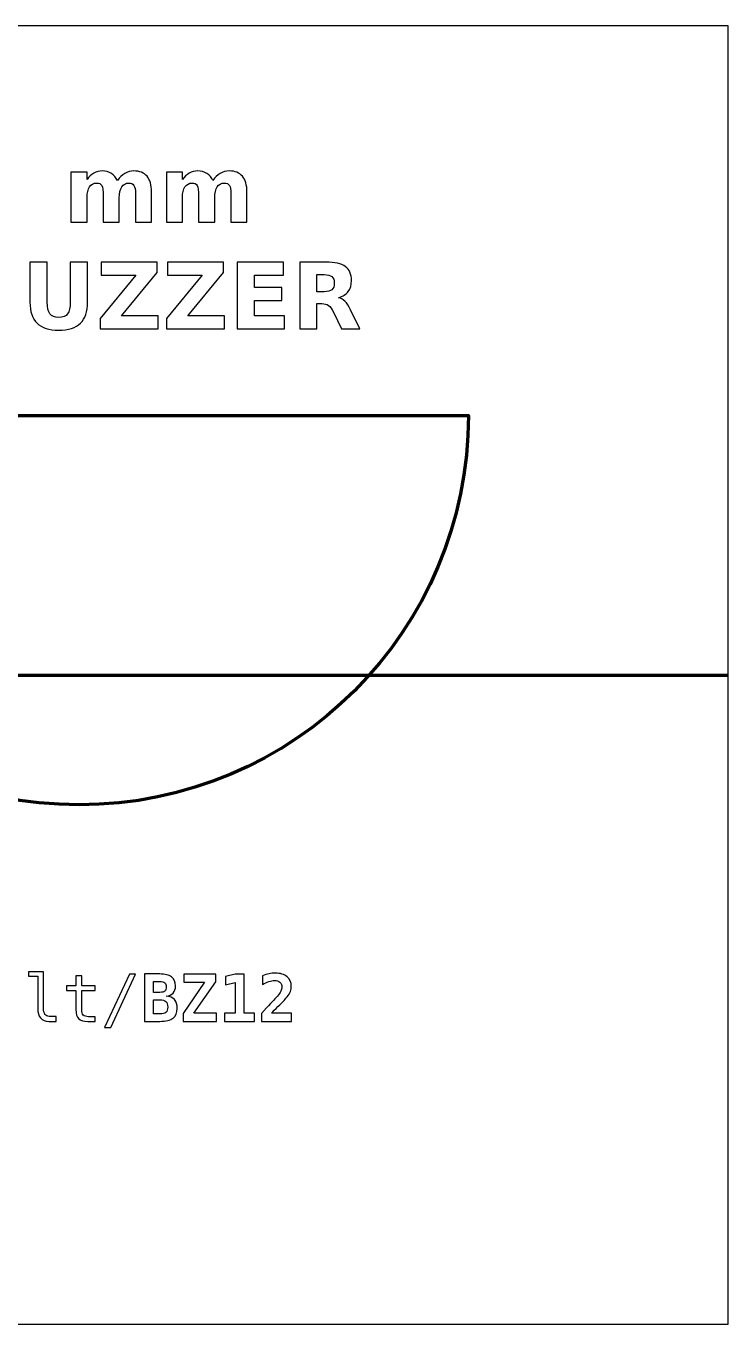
# Model space of a CAD drawing. Header units: centimetres. Extents: x -11.5 to -9.5, y -15.85 to -13.85.
# Drawn here: x -10.582 to -9.5, y -15.85 to -13.85 of the extents above; entities that cross this region are included whole.
import ezdxf

# ---------------------------------------------------------------- set-up
doc = ezdxf.new("R2010")
doc.units = ezdxf.units.CM
doc.header["$MEASUREMENT"] = 0
doc.layers.add('Layer 1', color=7, linetype='Continuous')

msp = doc.modelspace()

# ---------------------------------------------------------------- linework, layer by layer
at = {"layer": 'Layer 1', "color": 7}
msp.add_open_spline([(-11.5, -13.85), (-11.5, -13.85), (-9.5, -13.85), (-9.5, -13.85), (-9.5, -13.85), (-9.5, -13.85), (-9.5, -15.85), (-9.5, -15.85), (-9.5, -15.85), (-9.5, -15.85), (-11.5, -15.85), (-11.5, -15.85), (-11.5, -15.85), (-11.5, -15.85), (-11.5, -13.85), (-11.5, -13.85)], degree=3, knots=[0, 0, 0, 0, 0.25, 0.25, 0.25, 0.25, 0.5, 0.5, 0.5, 0.5, 0.75, 0.75, 0.75, 0.75, 1, 1, 1, 1], dxfattribs=at)
at = {"layer": 'Layer 1', "color": 250}
for points, knots in [([(-10.44092, -14.08812), (-10.43779, -14.08335), (-10.4341, -14.0797), (-10.42979, -14.07721), (-10.42979, -14.07721), (-10.42549, -14.07469), (-10.42079, -14.07345), (-10.41564, -14.07345), (-10.41564, -14.07345), (-10.40677, -14.07345), (-10.40002, -14.07618), (-10.39539, -14.08166), (-10.39539, -14.08166), (-10.39075, -14.08711), (-10.38842, -14.09506), (-10.38842, -14.10548), (-10.38842, -14.10548), (-10.38842, -14.10548), (-10.38842, -14.15247), (-10.38842, -14.15247), (-10.38842, -14.15247), (-10.38842, -14.15247), (-10.41324, -14.15247), (-10.41324, -14.15247), (-10.41324, -14.15247), (-10.41324, -14.15247), (-10.41324, -14.11223), (-10.41324, -14.11223), (-10.41324, -14.11223), (-10.41319, -14.11164), (-10.41317, -14.11103), (-10.41314, -14.11037), (-10.41314, -14.11037), (-10.41312, -14.10974), (-10.4131, -14.10882), (-10.4131, -14.10762), (-10.4131, -14.10762), (-10.4131, -14.10216), (-10.41389, -14.09819), (-10.41552, -14.09574), (-10.41552, -14.09574), (-10.41712, -14.09327), (-10.4197, -14.09205), (-10.42328, -14.09205), (-10.42328, -14.09205), (-10.42798, -14.09205), (-10.43158, -14.09398), (-10.43414, -14.09784), (-10.43414, -14.09784), (-10.43668, -14.10169), (-10.438, -14.10727), (-10.4381, -14.11458), (-10.4381, -14.11458), (-10.4381, -14.11458), (-10.4381, -14.15247), (-10.4381, -14.15247), (-10.4381, -14.15247), (-10.4381, -14.15247), (-10.46291, -14.15247), (-10.46291, -14.15247), (-10.46291, -14.15247), (-10.46291, -14.15247), (-10.46291, -14.11223), (-10.46291, -14.11223), (-10.46291, -14.11223), (-10.46291, -14.10369), (-10.46364, -14.09819), (-10.46512, -14.09574), (-10.46512, -14.09574), (-10.46658, -14.09327), (-10.46919, -14.09205), (-10.47295, -14.09205), (-10.47295, -14.09205), (-10.4777, -14.09205), (-10.48135, -14.094), (-10.48391, -14.09788), (-10.48391, -14.09788), (-10.48647, -14.10176), (-10.48777, -14.10729), (-10.48777, -14.11451), (-10.48777, -14.11451), (-10.48777, -14.11451), (-10.48777, -14.15247), (-10.48777, -14.15247), (-10.48777, -14.15247), (-10.48777, -14.15247), (-10.51258, -14.15247), (-10.51258, -14.15247), (-10.51258, -14.15247), (-10.51258, -14.15247), (-10.51258, -14.07531), (-10.51258, -14.07531), (-10.51258, -14.07531), (-10.51258, -14.07531), (-10.48777, -14.07531), (-10.48777, -14.07531), (-10.48777, -14.07531), (-10.48777, -14.07531), (-10.48777, -14.08662), (-10.48777, -14.08662), (-10.48777, -14.08662), (-10.48473, -14.08224), (-10.48125, -14.07898), (-10.47732, -14.07676), (-10.47732, -14.07676), (-10.4734, -14.07455), (-10.46907, -14.07345), (-10.46434, -14.07345), (-10.46434, -14.07345), (-10.45903, -14.07345), (-10.4543, -14.07474), (-10.45023, -14.07731), (-10.45023, -14.07731), (-10.44614, -14.07989), (-10.44303, -14.08349), (-10.44092, -14.08812)], [0, 0, 0, 0, 0.0344828, 0.0344828, 0.0344828, 0.0344828, 0.0689655, 0.0689655, 0.0689655, 0.0689655, 0.1034483, 0.1034483, 0.1034483, 0.1034483, 0.137931, 0.137931, 0.137931, 0.137931, 0.1724138, 0.1724138, 0.1724138, 0.1724138, 0.2068966, 0.2068966, 0.2068966, 0.2068966, 0.2413793, 0.2413793, 0.2413793, 0.2413793, 0.2758621, 0.2758621, 0.2758621, 0.2758621, 0.3103448, 0.3103448, 0.3103448, 0.3103448, 0.3448276, 0.3448276, 0.3448276, 0.3448276, 0.3793103, 0.3793103, 0.3793103, 0.3793103, 0.4137931, 0.4137931, 0.4137931, 0.4137931, 0.4482759, 0.4482759, 0.4482759, 0.4482759, 0.4827586, 0.4827586, 0.4827586, 0.4827586, 0.5172414, 0.5172414, 0.5172414, 0.5172414, 0.5517241, 0.5517241, 0.5517241, 0.5517241, 0.5862069, 0.5862069, 0.5862069, 0.5862069, 0.6206897, 0.6206897, 0.6206897, 0.6206897, 0.6551724, 0.6551724, 0.6551724, 0.6551724, 0.6896552, 0.6896552, 0.6896552, 0.6896552, 0.7241379, 0.7241379, 0.7241379, 0.7241379, 0.7586207, 0.7586207, 0.7586207, 0.7586207, 0.7931034, 0.7931034, 0.7931034, 0.7931034, 0.8275862, 0.8275862, 0.8275862, 0.8275862, 0.862069, 0.862069, 0.862069, 0.862069, 0.8965517, 0.8965517, 0.8965517, 0.8965517, 0.9310345, 0.9310345, 0.9310345, 0.9310345, 0.9655172, 0.9655172, 0.9655172, 0.9655172, 1, 1, 1, 1]), ([(-10.29388, -14.08812), (-10.29075, -14.08335), (-10.28706, -14.0797), (-10.28275, -14.07721), (-10.28275, -14.07721), (-10.27845, -14.07469), (-10.27375, -14.07345), (-10.2686, -14.07345), (-10.2686, -14.07345), (-10.25973, -14.07345), (-10.25298, -14.07618), (-10.24835, -14.08166), (-10.24835, -14.08166), (-10.24371, -14.08711), (-10.24138, -14.09506), (-10.24138, -14.10548), (-10.24138, -14.10548), (-10.24138, -14.10548), (-10.24138, -14.15247), (-10.24138, -14.15247), (-10.24138, -14.15247), (-10.24138, -14.15247), (-10.2662, -14.15247), (-10.2662, -14.15247), (-10.2662, -14.15247), (-10.2662, -14.15247), (-10.2662, -14.11223), (-10.2662, -14.11223), (-10.2662, -14.11223), (-10.26615, -14.11164), (-10.26613, -14.11103), (-10.2661, -14.11037), (-10.2661, -14.11037), (-10.26608, -14.10974), (-10.26606, -14.10882), (-10.26606, -14.10762), (-10.26606, -14.10762), (-10.26606, -14.10216), (-10.26685, -14.09819), (-10.26848, -14.09574), (-10.26848, -14.09574), (-10.27008, -14.09327), (-10.27266, -14.09205), (-10.27624, -14.09205), (-10.27624, -14.09205), (-10.28094, -14.09205), (-10.28454, -14.09398), (-10.2871, -14.09784), (-10.2871, -14.09784), (-10.28964, -14.10169), (-10.29096, -14.10727), (-10.29106, -14.11458), (-10.29106, -14.11458), (-10.29106, -14.11458), (-10.29106, -14.15247), (-10.29106, -14.15247), (-10.29106, -14.15247), (-10.29106, -14.15247), (-10.31587, -14.15247), (-10.31587, -14.15247), (-10.31587, -14.15247), (-10.31587, -14.15247), (-10.31587, -14.11223), (-10.31587, -14.11223), (-10.31587, -14.11223), (-10.31587, -14.10369), (-10.3166, -14.09819), (-10.31808, -14.09574), (-10.31808, -14.09574), (-10.31954, -14.09327), (-10.32215, -14.09205), (-10.32591, -14.09205), (-10.32591, -14.09205), (-10.33066, -14.09205), (-10.33431, -14.094), (-10.33687, -14.09788), (-10.33687, -14.09788), (-10.33943, -14.10176), (-10.34073, -14.10729), (-10.34073, -14.11451), (-10.34073, -14.11451), (-10.34073, -14.11451), (-10.34073, -14.15247), (-10.34073, -14.15247), (-10.34073, -14.15247), (-10.34073, -14.15247), (-10.36554, -14.15247), (-10.36554, -14.15247), (-10.36554, -14.15247), (-10.36554, -14.15247), (-10.36554, -14.07531), (-10.36554, -14.07531), (-10.36554, -14.07531), (-10.36554, -14.07531), (-10.34073, -14.07531), (-10.34073, -14.07531), (-10.34073, -14.07531), (-10.34073, -14.07531), (-10.34073, -14.08662), (-10.34073, -14.08662), (-10.34073, -14.08662), (-10.33769, -14.08224), (-10.33421, -14.07898), (-10.33028, -14.07676), (-10.33028, -14.07676), (-10.32636, -14.07455), (-10.32203, -14.07345), (-10.3173, -14.07345), (-10.3173, -14.07345), (-10.31199, -14.07345), (-10.30726, -14.07474), (-10.30319, -14.07731), (-10.30319, -14.07731), (-10.2991, -14.07989), (-10.29599, -14.08349), (-10.29388, -14.08812)], [0, 0, 0, 0, 0.0344828, 0.0344828, 0.0344828, 0.0344828, 0.0689655, 0.0689655, 0.0689655, 0.0689655, 0.1034483, 0.1034483, 0.1034483, 0.1034483, 0.137931, 0.137931, 0.137931, 0.137931, 0.1724138, 0.1724138, 0.1724138, 0.1724138, 0.2068966, 0.2068966, 0.2068966, 0.2068966, 0.2413793, 0.2413793, 0.2413793, 0.2413793, 0.2758621, 0.2758621, 0.2758621, 0.2758621, 0.3103448, 0.3103448, 0.3103448, 0.3103448, 0.3448276, 0.3448276, 0.3448276, 0.3448276, 0.3793103, 0.3793103, 0.3793103, 0.3793103, 0.4137931, 0.4137931, 0.4137931, 0.4137931, 0.4482759, 0.4482759, 0.4482759, 0.4482759, 0.4827586, 0.4827586, 0.4827586, 0.4827586, 0.5172414, 0.5172414, 0.5172414, 0.5172414, 0.5517241, 0.5517241, 0.5517241, 0.5517241, 0.5862069, 0.5862069, 0.5862069, 0.5862069, 0.6206897, 0.6206897, 0.6206897, 0.6206897, 0.6551724, 0.6551724, 0.6551724, 0.6551724, 0.6896552, 0.6896552, 0.6896552, 0.6896552, 0.7241379, 0.7241379, 0.7241379, 0.7241379, 0.7586207, 0.7586207, 0.7586207, 0.7586207, 0.7931034, 0.7931034, 0.7931034, 0.7931034, 0.8275862, 0.8275862, 0.8275862, 0.8275862, 0.862069, 0.862069, 0.862069, 0.862069, 0.8965517, 0.8965517, 0.8965517, 0.8965517, 0.9310345, 0.9310345, 0.9310345, 0.9310345, 0.9655172, 0.9655172, 0.9655172, 0.9655172, 1, 1, 1, 1]), ([(-10.57576, -14.21385), (-10.57576, -14.21385), (-10.54923, -14.21385), (-10.54923, -14.21385), (-10.54923, -14.21385), (-10.54923, -14.21385), (-10.54923, -14.27552), (-10.54923, -14.27552), (-10.54923, -14.27552), (-10.54923, -14.28401), (-10.54785, -14.2901), (-10.54507, -14.29374), (-10.54507, -14.29374), (-10.54229, -14.29739), (-10.53776, -14.29922), (-10.53145, -14.29922), (-10.53145, -14.29922), (-10.5251, -14.29922), (-10.52054, -14.29739), (-10.51777, -14.29374), (-10.51777, -14.29374), (-10.51499, -14.2901), (-10.5136, -14.28401), (-10.5136, -14.27552), (-10.5136, -14.27552), (-10.5136, -14.27552), (-10.5136, -14.21385), (-10.5136, -14.21385), (-10.5136, -14.21385), (-10.5136, -14.21385), (-10.48707, -14.21385), (-10.48707, -14.21385), (-10.48707, -14.21385), (-10.48707, -14.21385), (-10.48707, -14.27552), (-10.48707, -14.27552), (-10.48707, -14.27552), (-10.48707, -14.29007), (-10.49072, -14.30092), (-10.49803, -14.30804), (-10.49803, -14.30804), (-10.50532, -14.31517), (-10.51647, -14.31872), (-10.53145, -14.31872), (-10.53145, -14.31872), (-10.54639, -14.31872), (-10.55751, -14.31517), (-10.5648, -14.30804), (-10.5648, -14.30804), (-10.57212, -14.30092), (-10.57576, -14.29007), (-10.57576, -14.27552), (-10.57576, -14.27552), (-10.57576, -14.27552), (-10.57576, -14.21385), (-10.57576, -14.21385)], [0, 0, 0, 0, 0.0714286, 0.0714286, 0.0714286, 0.0714286, 0.1428571, 0.1428571, 0.1428571, 0.1428571, 0.2142857, 0.2142857, 0.2142857, 0.2142857, 0.2857143, 0.2857143, 0.2857143, 0.2857143, 0.3571429, 0.3571429, 0.3571429, 0.3571429, 0.4285714, 0.4285714, 0.4285714, 0.4285714, 0.5, 0.5, 0.5, 0.5, 0.5714286, 0.5714286, 0.5714286, 0.5714286, 0.6428571, 0.6428571, 0.6428571, 0.6428571, 0.7142857, 0.7142857, 0.7142857, 0.7142857, 0.7857143, 0.7857143, 0.7857143, 0.7857143, 0.8571429, 0.8571429, 0.8571429, 0.8571429, 0.9285714, 0.9285714, 0.9285714, 0.9285714, 1, 1, 1, 1]), ([(-10.46621, -14.21385), (-10.46621, -14.21385), (-10.37971, -14.21385), (-10.37971, -14.21385), (-10.37971, -14.21385), (-10.37971, -14.21385), (-10.37971, -14.22991), (-10.37971, -14.22991), (-10.37971, -14.22991), (-10.37971, -14.22991), (-10.43491, -14.29666), (-10.43491, -14.29666), (-10.43491, -14.29666), (-10.43491, -14.29666), (-10.37814, -14.29666), (-10.37814, -14.29666), (-10.37814, -14.29666), (-10.37814, -14.29666), (-10.37814, -14.31672), (-10.37814, -14.31672), (-10.37814, -14.31672), (-10.37814, -14.31672), (-10.46779, -14.31672), (-10.46779, -14.31672), (-10.46779, -14.31672), (-10.46779, -14.31672), (-10.46779, -14.30066), (-10.46779, -14.30066), (-10.46779, -14.30066), (-10.46779, -14.30066), (-10.41259, -14.23391), (-10.41259, -14.23391), (-10.41259, -14.23391), (-10.41259, -14.23391), (-10.46621, -14.23391), (-10.46621, -14.23391), (-10.46621, -14.23391), (-10.46621, -14.23391), (-10.46621, -14.21385), (-10.46621, -14.21385)], [0, 0, 0, 0, 0.1, 0.1, 0.1, 0.1, 0.2, 0.2, 0.2, 0.2, 0.3, 0.3, 0.3, 0.3, 0.4, 0.4, 0.4, 0.4, 0.5, 0.5, 0.5, 0.5, 0.6, 0.6, 0.6, 0.6, 0.7, 0.7, 0.7, 0.7, 0.8, 0.8, 0.8, 0.8, 0.9, 0.9, 0.9, 0.9, 1, 1, 1, 1]), ([(-10.36388, -14.21385), (-10.36388, -14.21385), (-10.27738, -14.21385), (-10.27738, -14.21385), (-10.27738, -14.21385), (-10.27738, -14.21385), (-10.27738, -14.22991), (-10.27738, -14.22991), (-10.27738, -14.22991), (-10.27738, -14.22991), (-10.33258, -14.29666), (-10.33258, -14.29666), (-10.33258, -14.29666), (-10.33258, -14.29666), (-10.27581, -14.29666), (-10.27581, -14.29666), (-10.27581, -14.29666), (-10.27581, -14.29666), (-10.27581, -14.31672), (-10.27581, -14.31672), (-10.27581, -14.31672), (-10.27581, -14.31672), (-10.36546, -14.31672), (-10.36546, -14.31672), (-10.36546, -14.31672), (-10.36546, -14.31672), (-10.36546, -14.30066), (-10.36546, -14.30066), (-10.36546, -14.30066), (-10.36546, -14.30066), (-10.31026, -14.23391), (-10.31026, -14.23391), (-10.31026, -14.23391), (-10.31026, -14.23391), (-10.36388, -14.23391), (-10.36388, -14.23391), (-10.36388, -14.23391), (-10.36388, -14.23391), (-10.36388, -14.21385), (-10.36388, -14.21385)], [0, 0, 0, 0, 0.1, 0.1, 0.1, 0.1, 0.2, 0.2, 0.2, 0.2, 0.3, 0.3, 0.3, 0.3, 0.4, 0.4, 0.4, 0.4, 0.5, 0.5, 0.5, 0.5, 0.6, 0.6, 0.6, 0.6, 0.7, 0.7, 0.7, 0.7, 0.8, 0.8, 0.8, 0.8, 0.9, 0.9, 0.9, 0.9, 1, 1, 1, 1]), ([(-10.25652, -14.21385), (-10.25652, -14.21385), (-10.18493, -14.21385), (-10.18493, -14.21385), (-10.18493, -14.21385), (-10.18493, -14.21385), (-10.18493, -14.23391), (-10.18493, -14.23391), (-10.18493, -14.23391), (-10.18493, -14.23391), (-10.22999, -14.23391), (-10.22999, -14.23391), (-10.22999, -14.23391), (-10.22999, -14.23391), (-10.22999, -14.25306), (-10.22999, -14.25306), (-10.22999, -14.25306), (-10.22999, -14.25306), (-10.18764, -14.25306), (-10.18764, -14.25306), (-10.18764, -14.25306), (-10.18764, -14.25306), (-10.18764, -14.27312), (-10.18764, -14.27312), (-10.18764, -14.27312), (-10.18764, -14.27312), (-10.22999, -14.27312), (-10.22999, -14.27312), (-10.22999, -14.27312), (-10.22999, -14.27312), (-10.22999, -14.29666), (-10.22999, -14.29666), (-10.22999, -14.29666), (-10.22999, -14.29666), (-10.18343, -14.29666), (-10.18343, -14.29666), (-10.18343, -14.29666), (-10.18343, -14.29666), (-10.18343, -14.31672), (-10.18343, -14.31672), (-10.18343, -14.31672), (-10.18343, -14.31672), (-10.25652, -14.31672), (-10.25652, -14.31672), (-10.25652, -14.31672), (-10.25652, -14.31672), (-10.25652, -14.21385), (-10.25652, -14.21385)], [0, 0, 0, 0, 0.0833333, 0.0833333, 0.0833333, 0.0833333, 0.1666667, 0.1666667, 0.1666667, 0.1666667, 0.25, 0.25, 0.25, 0.25, 0.3333333, 0.3333333, 0.3333333, 0.3333333, 0.4166667, 0.4166667, 0.4166667, 0.4166667, 0.5, 0.5, 0.5, 0.5, 0.5833333, 0.5833333, 0.5833333, 0.5833333, 0.6666667, 0.6666667, 0.6666667, 0.6666667, 0.75, 0.75, 0.75, 0.75, 0.8333333, 0.8333333, 0.8333333, 0.8333333, 0.9166667, 0.9166667, 0.9166667, 0.9166667, 1, 1, 1, 1]), ([(-10.13359, -14.2778), (-10.13359, -14.2778), (-10.13359, -14.31672), (-10.13359, -14.31672), (-10.13359, -14.31672), (-10.13359, -14.31672), (-10.16012, -14.31672), (-10.16012, -14.31672), (-10.16012, -14.31672), (-10.16012, -14.31672), (-10.16012, -14.21385), (-10.16012, -14.21385), (-10.16012, -14.21385), (-10.16012, -14.21385), (-10.1196, -14.21385), (-10.1196, -14.21385), (-10.1196, -14.21385), (-10.10605, -14.21385), (-10.0961, -14.21613), (-10.0898, -14.22067), (-10.0898, -14.22067), (-10.08348, -14.22521), (-10.08032, -14.23241), (-10.08032, -14.24224), (-10.08032, -14.24224), (-10.08032, -14.24903), (-10.08197, -14.25463), (-10.08524, -14.25898), (-10.08524, -14.25898), (-10.08853, -14.26336), (-10.09349, -14.26658), (-10.1001, -14.26863), (-10.1001, -14.26863), (-10.09648, -14.26947), (-10.09321, -14.27133), (-10.09034, -14.27425), (-10.09034, -14.27425), (-10.08747, -14.27716), (-10.08458, -14.28158), (-10.08164, -14.28751), (-10.08164, -14.28751), (-10.08164, -14.28751), (-10.06722, -14.31672), (-10.06722, -14.31672), (-10.06722, -14.31672), (-10.06722, -14.31672), (-10.09549, -14.31672), (-10.09549, -14.31672), (-10.09549, -14.31672), (-10.09549, -14.31672), (-10.10803, -14.29116), (-10.10803, -14.29116), (-10.10803, -14.29116), (-10.11054, -14.28603), (-10.11311, -14.2825), (-10.11572, -14.28062), (-10.11572, -14.28062), (-10.11831, -14.27874), (-10.12176, -14.2778), (-10.12609, -14.2778), (-10.12609, -14.2778), (-10.12609, -14.2778), (-10.13359, -14.2778), (-10.13359, -14.2778)], [0, 0, 0, 0, 0.0625, 0.0625, 0.0625, 0.0625, 0.125, 0.125, 0.125, 0.125, 0.1875, 0.1875, 0.1875, 0.1875, 0.25, 0.25, 0.25, 0.25, 0.3125, 0.3125, 0.3125, 0.3125, 0.375, 0.375, 0.375, 0.375, 0.4375, 0.4375, 0.4375, 0.4375, 0.5, 0.5, 0.5, 0.5, 0.5625, 0.5625, 0.5625, 0.5625, 0.625, 0.625, 0.625, 0.625, 0.6875, 0.6875, 0.6875, 0.6875, 0.75, 0.75, 0.75, 0.75, 0.8125, 0.8125, 0.8125, 0.8125, 0.875, 0.875, 0.875, 0.875, 0.9375, 0.9375, 0.9375, 0.9375, 1, 1, 1, 1]), ([(-10.12242, -14.25948), (-10.11687, -14.25948), (-10.11287, -14.25844), (-10.11047, -14.25637), (-10.11047, -14.25637), (-10.10805, -14.2543), (-10.10685, -14.25089), (-10.10685, -14.24616), (-10.10685, -14.24616), (-10.10685, -14.24148), (-10.10805, -14.23812), (-10.11047, -14.2361), (-10.11047, -14.2361), (-10.11287, -14.23408), (-10.11687, -14.23307), (-10.12242, -14.23307), (-10.12242, -14.23307), (-10.12242, -14.23307), (-10.13359, -14.23307), (-10.13359, -14.23307), (-10.13359, -14.23307), (-10.13359, -14.23307), (-10.13359, -14.25948), (-10.13359, -14.25948), (-10.13359, -14.25948), (-10.13359, -14.25948), (-10.12242, -14.25948), (-10.12242, -14.25948)], [0, 0, 0, 0, 0.1428571, 0.1428571, 0.1428571, 0.1428571, 0.2857143, 0.2857143, 0.2857143, 0.2857143, 0.4285714, 0.4285714, 0.4285714, 0.4285714, 0.5714286, 0.5714286, 0.5714286, 0.5714286, 0.7142857, 0.7142857, 0.7142857, 0.7142857, 0.8571429, 0.8571429, 0.8571429, 0.8571429, 1, 1, 1, 1]), ([(-10.55487, -15.3638), (-10.55487, -15.36784), (-10.55413, -15.37087), (-10.55265, -15.37292), (-10.55265, -15.37292), (-10.55117, -15.37497), (-10.54898, -15.376), (-10.54608, -15.376), (-10.54608, -15.376), (-10.54608, -15.376), (-10.53558, -15.376), (-10.53558, -15.376), (-10.53558, -15.376), (-10.53558, -15.376), (-10.53558, -15.38362), (-10.53558, -15.38362), (-10.53558, -15.38362), (-10.53558, -15.38362), (-10.54695, -15.38362), (-10.54695, -15.38362), (-10.54695, -15.38362), (-10.55233, -15.38362), (-10.55648, -15.38189), (-10.55943, -15.37844), (-10.55943, -15.37844), (-10.56238, -15.37499), (-10.56385, -15.3701), (-10.56385, -15.3638), (-10.56385, -15.3638), (-10.56385, -15.3638), (-10.56385, -15.31413), (-10.56385, -15.31413), (-10.56385, -15.31413), (-10.56385, -15.31413), (-10.57825, -15.31413), (-10.57825, -15.31413), (-10.57825, -15.31413), (-10.57825, -15.31413), (-10.57825, -15.3071), (-10.57825, -15.3071), (-10.57825, -15.3071), (-10.57825, -15.3071), (-10.55487, -15.3071), (-10.55487, -15.3071), (-10.55487, -15.3071), (-10.55487, -15.3071), (-10.55487, -15.3638), (-10.55487, -15.3638)], [0, 0, 0, 0, 0.0833333, 0.0833333, 0.0833333, 0.0833333, 0.1666667, 0.1666667, 0.1666667, 0.1666667, 0.25, 0.25, 0.25, 0.25, 0.3333333, 0.3333333, 0.3333333, 0.3333333, 0.4166667, 0.4166667, 0.4166667, 0.4166667, 0.5, 0.5, 0.5, 0.5, 0.5833333, 0.5833333, 0.5833333, 0.5833333, 0.6666667, 0.6666667, 0.6666667, 0.6666667, 0.75, 0.75, 0.75, 0.75, 0.8333333, 0.8333333, 0.8333333, 0.8333333, 0.9166667, 0.9166667, 0.9166667, 0.9166667, 1, 1, 1, 1]), ([(-10.49587, -15.3134), (-10.49587, -15.3134), (-10.49587, -15.32893), (-10.49587, -15.32893), (-10.49587, -15.32893), (-10.49587, -15.32893), (-10.47545, -15.32893), (-10.47545, -15.32893), (-10.47545, -15.32893), (-10.47545, -15.32893), (-10.47545, -15.33592), (-10.47545, -15.33592), (-10.47545, -15.33592), (-10.47545, -15.33592), (-10.49587, -15.33592), (-10.49587, -15.33592), (-10.49587, -15.33592), (-10.49587, -15.33592), (-10.49587, -15.3656), (-10.49587, -15.3656), (-10.49587, -15.3656), (-10.49587, -15.36964), (-10.49511, -15.37245), (-10.49357, -15.37404), (-10.49357, -15.37404), (-10.49204, -15.37564), (-10.48937, -15.37644), (-10.48557, -15.37644), (-10.48557, -15.37644), (-10.48557, -15.37644), (-10.47545, -15.37644), (-10.47545, -15.37644), (-10.47545, -15.37644), (-10.47545, -15.37644), (-10.47545, -15.38362), (-10.47545, -15.38362), (-10.47545, -15.38362), (-10.47545, -15.38362), (-10.48644, -15.38362), (-10.48644, -15.38362), (-10.48644, -15.38362), (-10.49319, -15.38362), (-10.49794, -15.38227), (-10.50071, -15.37957), (-10.50071, -15.37957), (-10.50347, -15.37687), (-10.50486, -15.3722), (-10.50486, -15.3656), (-10.50486, -15.3656), (-10.50486, -15.3656), (-10.50486, -15.33592), (-10.50486, -15.33592), (-10.50486, -15.33592), (-10.50486, -15.33592), (-10.51946, -15.33592), (-10.51946, -15.33592), (-10.51946, -15.33592), (-10.51946, -15.33592), (-10.51946, -15.32893), (-10.51946, -15.32893), (-10.51946, -15.32893), (-10.51946, -15.32893), (-10.50486, -15.32893), (-10.50486, -15.32893), (-10.50486, -15.32893), (-10.50486, -15.32893), (-10.50486, -15.3134), (-10.50486, -15.3134), (-10.50486, -15.3134), (-10.50486, -15.3134), (-10.49587, -15.3134), (-10.49587, -15.3134)], [0, 0, 0, 0, 0.0555556, 0.0555556, 0.0555556, 0.0555556, 0.1111111, 0.1111111, 0.1111111, 0.1111111, 0.1666667, 0.1666667, 0.1666667, 0.1666667, 0.2222222, 0.2222222, 0.2222222, 0.2222222, 0.2777778, 0.2777778, 0.2777778, 0.2777778, 0.3333333, 0.3333333, 0.3333333, 0.3333333, 0.3888889, 0.3888889, 0.3888889, 0.3888889, 0.4444444, 0.4444444, 0.4444444, 0.4444444, 0.5, 0.5, 0.5, 0.5, 0.5555556, 0.5555556, 0.5555556, 0.5555556, 0.6111111, 0.6111111, 0.6111111, 0.6111111, 0.6666667, 0.6666667, 0.6666667, 0.6666667, 0.7222222, 0.7222222, 0.7222222, 0.7222222, 0.7777778, 0.7777778, 0.7777778, 0.7777778, 0.8333333, 0.8333333, 0.8333333, 0.8333333, 0.8888889, 0.8888889, 0.8888889, 0.8888889, 0.9444444, 0.9444444, 0.9444444, 0.9444444, 1, 1, 1, 1]), ([(-10.42223, -15.31071), (-10.42223, -15.31071), (-10.41294, -15.31071), (-10.41294, -15.31071), (-10.41294, -15.31071), (-10.41294, -15.31071), (-10.45133, -15.3929), (-10.45133, -15.3929), (-10.45133, -15.3929), (-10.45133, -15.3929), (-10.46067, -15.3929), (-10.46067, -15.3929), (-10.46067, -15.3929), (-10.46067, -15.3929), (-10.42223, -15.31071), (-10.42223, -15.31071)], [0, 0, 0, 0, 0.25, 0.25, 0.25, 0.25, 0.5, 0.5, 0.5, 0.5, 0.75, 0.75, 0.75, 0.75, 1, 1, 1, 1]), ([(-10.39934, -15.31061), (-10.39934, -15.31061), (-10.37585, -15.31061), (-10.37585, -15.31061), (-10.37585, -15.31061), (-10.36774, -15.31061), (-10.36165, -15.31215), (-10.35757, -15.31523), (-10.35757, -15.31523), (-10.35348, -15.3183), (-10.35143, -15.3229), (-10.35143, -15.32901), (-10.35143, -15.32901), (-10.35143, -15.33372), (-10.35263, -15.33737), (-10.35505, -15.34), (-10.35505, -15.34), (-10.35745, -15.34265), (-10.36099, -15.34417), (-10.36564, -15.3446), (-10.36564, -15.3446), (-10.36007, -15.34515), (-10.35589, -15.34702), (-10.35307, -15.35022), (-10.35307, -15.35022), (-10.35025, -15.3534), (-10.34885, -15.35787), (-10.34885, -15.3636), (-10.34885, -15.3636), (-10.34885, -15.37064), (-10.35097, -15.37572), (-10.3552, -15.37889), (-10.3552, -15.37889), (-10.35944, -15.38204), (-10.36632, -15.38362), (-10.37585, -15.38362), (-10.37585, -15.38362), (-10.37585, -15.38362), (-10.39934, -15.38362), (-10.39934, -15.38362), (-10.39934, -15.38362), (-10.39934, -15.38362), (-10.39934, -15.31061), (-10.39934, -15.31061)], [0, 0, 0, 0, 0.0909091, 0.0909091, 0.0909091, 0.0909091, 0.1818182, 0.1818182, 0.1818182, 0.1818182, 0.2727273, 0.2727273, 0.2727273, 0.2727273, 0.3636364, 0.3636364, 0.3636364, 0.3636364, 0.4545455, 0.4545455, 0.4545455, 0.4545455, 0.5454545, 0.5454545, 0.5454545, 0.5454545, 0.6363636, 0.6363636, 0.6363636, 0.6363636, 0.7272727, 0.7272727, 0.7272727, 0.7272727, 0.8181818, 0.8181818, 0.8181818, 0.8181818, 0.9090909, 0.9090909, 0.9090909, 0.9090909, 1, 1, 1, 1]), ([(-10.33855, -15.31071), (-10.33855, -15.31071), (-10.28922, -15.31071), (-10.28922, -15.31071), (-10.28922, -15.31071), (-10.28922, -15.31071), (-10.28922, -15.32263), (-10.28922, -15.32263), (-10.28922, -15.32263), (-10.28922, -15.32263), (-10.32301, -15.37092), (-10.32301, -15.37092), (-10.32301, -15.37092), (-10.32301, -15.37092), (-10.28854, -15.37092), (-10.28854, -15.37092), (-10.28854, -15.37092), (-10.28854, -15.37092), (-10.28854, -15.38362), (-10.28854, -15.38362), (-10.28854, -15.38362), (-10.28854, -15.38362), (-10.33961, -15.38362), (-10.33961, -15.38362), (-10.33961, -15.38362), (-10.33961, -15.38362), (-10.33961, -15.3717), (-10.33961, -15.3717), (-10.33961, -15.3717), (-10.33961, -15.3717), (-10.30686, -15.32341), (-10.30686, -15.32341), (-10.30686, -15.32341), (-10.30686, -15.32341), (-10.33855, -15.32341), (-10.33855, -15.32341), (-10.33855, -15.32341), (-10.33855, -15.32341), (-10.33855, -15.31071), (-10.33855, -15.31071)], [0, 0, 0, 0, 0.1, 0.1, 0.1, 0.1, 0.2, 0.2, 0.2, 0.2, 0.3, 0.3, 0.3, 0.3, 0.4, 0.4, 0.4, 0.4, 0.5, 0.5, 0.5, 0.5, 0.6, 0.6, 0.6, 0.6, 0.7, 0.7, 0.7, 0.7, 0.8, 0.8, 0.8, 0.8, 0.9, 0.9, 0.9, 0.9, 1, 1, 1, 1]), ([(-10.27584, -15.37092), (-10.27584, -15.37092), (-10.25972, -15.37092), (-10.25972, -15.37092), (-10.25972, -15.37092), (-10.25972, -15.37092), (-10.25972, -15.3236), (-10.25972, -15.3236), (-10.25972, -15.3236), (-10.25972, -15.3236), (-10.2747, -15.32731), (-10.2747, -15.32731), (-10.2747, -15.32731), (-10.2747, -15.32731), (-10.2747, -15.31433), (-10.2747, -15.31433), (-10.2747, -15.31433), (-10.2747, -15.31433), (-10.25962, -15.31071), (-10.25962, -15.31071), (-10.25962, -15.31071), (-10.25962, -15.31071), (-10.2457, -15.31071), (-10.2457, -15.31071), (-10.2457, -15.31071), (-10.2457, -15.31071), (-10.2457, -15.37092), (-10.2457, -15.37092), (-10.2457, -15.37092), (-10.2457, -15.37092), (-10.22958, -15.37092), (-10.22958, -15.37092), (-10.22958, -15.37092), (-10.22958, -15.37092), (-10.22958, -15.38362), (-10.22958, -15.38362), (-10.22958, -15.38362), (-10.22958, -15.38362), (-10.27584, -15.38362), (-10.27584, -15.38362), (-10.27584, -15.38362), (-10.27584, -15.38362), (-10.27584, -15.37092), (-10.27584, -15.37092)], [0, 0, 0, 0, 0.0909091, 0.0909091, 0.0909091, 0.0909091, 0.1818182, 0.1818182, 0.1818182, 0.1818182, 0.2727273, 0.2727273, 0.2727273, 0.2727273, 0.3636364, 0.3636364, 0.3636364, 0.3636364, 0.4545455, 0.4545455, 0.4545455, 0.4545455, 0.5454545, 0.5454545, 0.5454545, 0.5454545, 0.6363636, 0.6363636, 0.6363636, 0.6363636, 0.7272727, 0.7272727, 0.7272727, 0.7272727, 0.8181818, 0.8181818, 0.8181818, 0.8181818, 0.9090909, 0.9090909, 0.9090909, 0.9090909, 1, 1, 1, 1]), ([(-10.20362, -15.37092), (-10.20362, -15.37092), (-10.1729, -15.37092), (-10.1729, -15.37092), (-10.1729, -15.37092), (-10.1729, -15.37092), (-10.1729, -15.38362), (-10.1729, -15.38362), (-10.1729, -15.38362), (-10.1729, -15.38362), (-10.21919, -15.38362), (-10.21919, -15.38362), (-10.21919, -15.38362), (-10.21919, -15.38362), (-10.21919, -15.3713), (-10.21919, -15.3713), (-10.21919, -15.3713), (-10.21919, -15.3713), (-10.21138, -15.36302), (-10.21138, -15.36302), (-10.21138, -15.36302), (-10.20211, -15.35315), (-10.19647, -15.34708), (-10.19449, -15.3448), (-10.19449, -15.3448), (-10.19206, -15.342), (-10.19029, -15.33952), (-10.18922, -15.33735), (-10.18922, -15.33735), (-10.18814, -15.33518), (-10.18761, -15.33305), (-10.18761, -15.33093), (-10.18761, -15.33093), (-10.18761, -15.32768), (-10.18859, -15.32516), (-10.19056, -15.3234), (-10.19056, -15.3234), (-10.19252, -15.32161), (-10.19532, -15.32073), (-10.19892, -15.32073), (-10.19892, -15.32073), (-10.20151, -15.32073), (-10.20439, -15.32125), (-10.20759, -15.32226), (-10.20759, -15.32226), (-10.21081, -15.3233), (-10.21414, -15.32478), (-10.21763, -15.32673), (-10.21763, -15.32673), (-10.21763, -15.32673), (-10.21763, -15.3133), (-10.21763, -15.3133), (-10.21763, -15.3133), (-10.21414, -15.31203), (-10.21074, -15.31106), (-10.20739, -15.3104), (-10.20739, -15.3104), (-10.20406, -15.30973), (-10.20086, -15.3094), (-10.19781, -15.3094), (-10.19781, -15.3094), (-10.19009, -15.3094), (-10.18402, -15.3112), (-10.17962, -15.3148), (-10.17962, -15.3148), (-10.17521, -15.31838), (-10.173, -15.3233), (-10.173, -15.32951), (-10.173, -15.32951), (-10.173, -15.33238), (-10.17349, -15.33507), (-10.17444, -15.33757), (-10.17444, -15.33757), (-10.17541, -15.34008), (-10.17706, -15.34287), (-10.17941, -15.34592), (-10.17941, -15.34592), (-10.18112, -15.34813), (-10.18586, -15.35312), (-10.19361, -15.36087), (-10.19361, -15.36087), (-10.19781, -15.36505), (-10.20114, -15.36842), (-10.20362, -15.37092)], [0, 0, 0, 0, 0.047619, 0.047619, 0.047619, 0.047619, 0.0952381, 0.0952381, 0.0952381, 0.0952381, 0.1428571, 0.1428571, 0.1428571, 0.1428571, 0.1904762, 0.1904762, 0.1904762, 0.1904762, 0.2380952, 0.2380952, 0.2380952, 0.2380952, 0.2857143, 0.2857143, 0.2857143, 0.2857143, 0.3333333, 0.3333333, 0.3333333, 0.3333333, 0.3809524, 0.3809524, 0.3809524, 0.3809524, 0.4285714, 0.4285714, 0.4285714, 0.4285714, 0.4761905, 0.4761905, 0.4761905, 0.4761905, 0.5238095, 0.5238095, 0.5238095, 0.5238095, 0.5714286, 0.5714286, 0.5714286, 0.5714286, 0.6190476, 0.6190476, 0.6190476, 0.6190476, 0.6666667, 0.6666667, 0.6666667, 0.6666667, 0.7142857, 0.7142857, 0.7142857, 0.7142857, 0.7619048, 0.7619048, 0.7619048, 0.7619048, 0.8095238, 0.8095238, 0.8095238, 0.8095238, 0.8571429, 0.8571429, 0.8571429, 0.8571429, 0.9047619, 0.9047619, 0.9047619, 0.9047619, 0.952381, 0.952381, 0.952381, 0.952381, 1, 1, 1, 1]), ([(-10.38542, -15.32208), (-10.38542, -15.32208), (-10.38542, -15.33903), (-10.38542, -15.33903), (-10.38542, -15.33903), (-10.38542, -15.33903), (-10.37585, -15.33903), (-10.37585, -15.33903), (-10.37585, -15.33903), (-10.3722, -15.33903), (-10.3696, -15.33838), (-10.36805, -15.33708), (-10.36805, -15.33708), (-10.3665, -15.33578), (-10.36574, -15.33363), (-10.36574, -15.33063), (-10.36574, -15.33063), (-10.36574, -15.32763), (-10.36652, -15.32546), (-10.3681, -15.32411), (-10.3681, -15.32411), (-10.36969, -15.32276), (-10.37227, -15.32208), (-10.37585, -15.32208), (-10.37585, -15.32208), (-10.37585, -15.32208), (-10.38542, -15.32208), (-10.38542, -15.32208)], [0, 0, 0, 0, 0.1428571, 0.1428571, 0.1428571, 0.1428571, 0.2857143, 0.2857143, 0.2857143, 0.2857143, 0.4285714, 0.4285714, 0.4285714, 0.4285714, 0.5714286, 0.5714286, 0.5714286, 0.5714286, 0.7142857, 0.7142857, 0.7142857, 0.7142857, 0.8571429, 0.8571429, 0.8571429, 0.8571429, 1, 1, 1, 1]), ([(-10.38542, -15.3505), (-10.38542, -15.3505), (-10.38542, -15.3721), (-10.38542, -15.3721), (-10.38542, -15.3721), (-10.38542, -15.3721), (-10.37585, -15.3721), (-10.37585, -15.3721), (-10.37585, -15.3721), (-10.37125, -15.3721), (-10.36805, -15.37132), (-10.3662, -15.36975), (-10.3662, -15.36975), (-10.36437, -15.36819), (-10.36345, -15.36547), (-10.36345, -15.3616), (-10.36345, -15.3616), (-10.36345, -15.35765), (-10.36442, -15.35482), (-10.36634, -15.35308), (-10.36634, -15.35308), (-10.36825, -15.35137), (-10.37142, -15.3505), (-10.37585, -15.3505), (-10.37585, -15.3505), (-10.37585, -15.3505), (-10.38542, -15.3505), (-10.38542, -15.3505)], [0, 0, 0, 0, 0.1428571, 0.1428571, 0.1428571, 0.1428571, 0.2857143, 0.2857143, 0.2857143, 0.2857143, 0.4285714, 0.4285714, 0.4285714, 0.4285714, 0.5714286, 0.5714286, 0.5714286, 0.5714286, 0.7142857, 0.7142857, 0.7142857, 0.7142857, 0.8571429, 0.8571429, 0.8571429, 0.8571429, 1, 1, 1, 1])]:
    msp.add_open_spline(points, degree=3, knots=knots, dxfattribs=at)
at = {"layer": 'Layer 1', "color": 7, "lineweight": 106}
msp.add_open_spline([(-10.50003, -14.45), (-10.50003, -14.45), (-11.1, -14.45), (-11.1, -14.45), (-11.1, -14.45), (-11.1, -14.78136), (-10.83133, -15.05003), (-10.50003, -15.05003), (-10.50003, -15.05003), (-10.16867, -15.05003), (-9.90001, -14.78136), (-9.90001, -14.45), (-9.90001, -14.45), (-9.90001, -14.45), (-10.50003, -14.45), (-10.50003, -14.45)], degree=3, knots=[0, 0, 0, 0, 0.25, 0.25, 0.25, 0.25, 0.5, 0.5, 0.5, 0.5, 0.75, 0.75, 0.75, 0.75, 1, 1, 1, 1], dxfattribs=at)
at = {"layer": 'Layer 1', "color": 250, "lineweight": 106}
msp.add_open_spline([(-11.5, -14.85), (-11.5, -14.85), (-9.5, -14.85), (-9.5, -14.85)], degree=3, dxfattribs=at)

doc.saveas('drawing.dxf')
